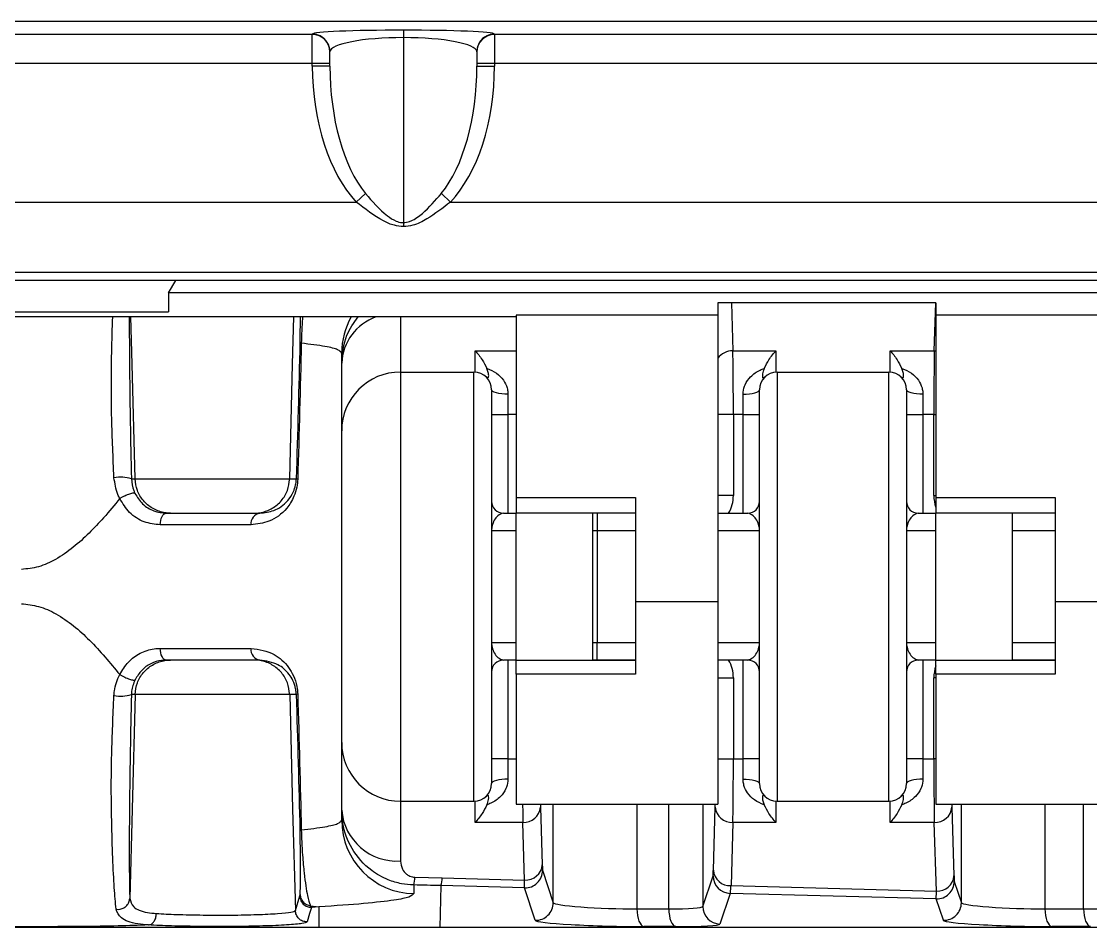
# Model space of a CAD drawing. Header units: millimetres. Extents: x 12 to 854, y 4 to 555.
# Drawn here: x 218.01 to 233.41, y 369.16 to 382.21 of the extents above; entities that cross this region are included whole.
import ezdxf

# ---------------------------------------------------------------- set-up
doc = ezdxf.new("R2010")
doc.units = ezdxf.units.MM

msp = doc.modelspace()

# ---------------------------------------------------------------- linework, layer by layer
at = {"color": 7, "linetype": 'Continuous', "lineweight": 25}
for p, q in [((245.525, 382.212), (156.625, 382.212)), ((202.387, 382.029), (222.199, 382.029)), ((222.199, 382.024), (222.199, 382.029)), ((222.199, 381.606), (222.199, 382.024)), ((223.511, 382.086), (223.511, 381.978)), ((224.823, 382.029), (245.228, 382.029)), ((224.823, 382.029), (224.824, 382.024)), ((224.824, 382.024), (224.824, 381.606)), ((223.511, 381.978), (223.511, 379.314)), ((222.453, 381.777), (222.453, 381.773)), ((222.453, 381.569), (222.453, 381.773)), ((224.57, 381.773), (224.569, 381.777)), ((224.57, 381.773), (224.57, 381.569)), ((222.199, 381.606), (202.387, 381.606)), ((222.453, 381.606), (222.199, 381.606)), ((222.199, 381.569), (222.199, 381.606)), ((222.453, 381.569), (222.199, 381.569)), ((224.824, 381.606), (224.57, 381.606)), ((224.57, 381.569), (224.824, 381.569)), ((245.228, 381.606), (224.824, 381.606)), ((224.824, 381.606), (224.824, 381.569)), ((222.965, 379.735), (222.833, 379.61)), ((224.058, 379.735), (224.189, 379.61)), ((201.752, 379.61), (222.833, 379.61)), ((224.189, 379.61), (245.228, 379.61)), ((223.511, 379.314), (223.511, 379.257)), ((245.228, 378.595), (156.921, 378.595)), ((241.573, 378.481), (160.576, 378.481)), ((220.125, 378.305), (220.235, 378.481)), ((241.502, 378.305), (220.125, 378.305)), ((220.125, 378.305), (220.125, 378.031)), ((182.025, 378.031), (220.125, 378.031)), ((231.182, 378.157), (228.041, 378.157)), ((228.041, 378.157), (228.041, 377.981)), ((231.182, 378.157), (231.182, 377.981)), ((225.137, 377.956), (177.012, 377.956)), ((228.041, 377.981), (225.137, 377.981)), ((225.137, 377.981), (225.137, 375.356)), ((228.041, 377.981), (228.041, 373.853)), ((234.086, 377.981), (231.182, 377.981)), ((231.182, 377.981), (231.182, 375.356)), ((222.622, 377.29), (222.622, 377.436)), ((224.544, 377.162), (224.544, 377.468)), ((228.258, 377.468), (228.879, 377.468)), ((228.879, 377.468), (228.879, 377.162)), ((230.522, 377.162), (230.522, 377.468)), ((230.522, 377.468), (231.16, 377.468)), ((222.622, 376.315), (222.622, 377.29)), ((223.469, 377.162), (223.469, 370.981)), ((223.469, 377.162), (224.527, 377.162)), ((224.527, 370.981), (224.527, 377.162)), ((228.896, 377.162), (228.896, 370.981)), ((228.896, 377.162), (230.505, 377.162)), ((230.505, 370.981), (230.505, 377.162)), ((224.781, 376.908), (224.781, 371.235)), ((225.018, 376.843), (225.018, 376.551)), ((228.405, 376.551), (228.405, 376.843)), ((228.642, 371.235), (228.642, 376.908)), ((230.759, 376.908), (230.759, 371.235)), ((230.996, 376.843), (230.996, 376.551)), ((224.781, 376.551), (225.018, 376.551)), ((225.018, 376.551), (225.018, 375.13)), ((228.265, 376.551), (228.265, 375.384)), ((228.405, 376.551), (228.265, 376.551)), ((228.405, 375.13), (228.405, 376.551)), ((228.405, 376.551), (228.642, 376.551)), ((230.759, 376.551), (230.996, 376.551)), ((230.996, 376.551), (230.996, 375.13)), ((231.153, 376.551), (230.996, 376.551)), ((231.153, 375.384), (231.153, 376.551)), ((222.622, 371.828), (222.622, 376.315)), ((219.593, 375.625), (219.646, 375.625)), ((219.646, 375.625), (221.873, 375.625)), ((221.873, 375.625), (221.969, 375.625)), ((225.137, 375.356), (226.856, 375.356)), ((225.137, 375.356), (225.137, 375.13)), ((226.856, 375.356), (226.856, 373.853)), ((231.182, 375.356), (232.901, 375.356)), ((231.182, 375.356), (231.182, 375.13)), ((232.901, 375.356), (232.901, 373.853)), ((220.095, 375.13), (221.443, 375.13)), ((224.951, 375.13), (225.137, 375.13)), ((226.237, 375.13), (225.137, 375.13)), ((225.137, 373.013), (225.137, 375.13)), ((226.856, 375.13), (226.237, 375.13)), ((226.237, 375.13), (226.237, 373.013)), ((226.305, 375.13), (226.305, 374.876)), ((228.041, 375.13), (228.473, 375.13)), ((230.928, 375.13), (231.182, 375.13)), ((232.901, 375.13), (231.182, 375.13)), ((232.283, 375.13), (231.182, 375.13)), ((231.182, 373.013), (231.182, 375.13)), ((231.182, 375.13), (231.182, 375.13)), ((232.283, 375.13), (232.283, 373.013)), ((232.901, 375.13), (232.283, 375.13)), ((221.316, 374.961), (220.009, 374.961)), ((226.305, 374.876), (226.305, 373.267)), ((228.041, 373.853), (226.856, 373.853)), ((226.856, 373.853), (226.856, 372.813)), ((228.041, 373.853), (228.041, 370.939)), ((234.086, 373.853), (232.901, 373.853)), ((232.901, 373.853), (232.901, 372.813)), ((226.305, 373.013), (226.305, 373.267)), ((220.009, 373.183), (221.316, 373.183)), ((221.443, 373.013), (220.095, 373.013)), ((225.137, 373.013), (224.951, 373.013)), ((225.018, 373.013), (225.018, 371.592)), ((225.137, 373.013), (226.237, 373.013)), ((225.137, 372.813), (225.137, 373.013)), ((226.305, 373.013), (226.237, 373.013)), ((226.237, 373.013), (226.237, 373.012)), ((226.237, 373.012), (226.856, 373.012)), ((226.856, 373.013), (226.305, 373.013)), ((228.473, 373.013), (228.041, 373.013)), ((228.405, 371.592), (228.405, 373.013)), ((231.182, 373.013), (230.928, 373.013)), ((230.996, 373.013), (230.996, 371.592)), ((231.182, 373.013), (232.283, 373.013)), ((231.182, 372.813), (231.182, 373.013)), ((232.901, 373.013), (232.283, 373.013)), ((232.283, 373.013), (232.283, 373.012)), ((232.283, 373.012), (232.901, 373.012)), ((226.856, 372.813), (225.137, 372.813)), ((225.137, 372.813), (225.137, 370.939)), ((232.901, 372.813), (231.182, 372.813)), ((231.182, 372.813), (231.182, 370.939)), ((228.265, 372.759), (228.265, 371.592)), ((231.153, 371.592), (231.153, 372.759)), ((219.646, 372.519), (219.593, 372.519)), ((221.873, 372.519), (219.646, 372.519)), ((221.969, 372.519), (221.873, 372.519)), ((222.622, 370.854), (222.622, 371.828)), ((225.018, 371.592), (224.781, 371.592)), ((225.018, 371.592), (225.018, 371.301)), ((228.265, 371.592), (228.405, 371.592)), ((228.642, 371.592), (228.405, 371.592)), ((228.405, 371.301), (228.405, 371.592)), ((230.996, 371.592), (230.759, 371.592)), ((230.996, 371.592), (230.996, 371.301)), ((230.996, 371.592), (231.153, 371.592)), ((223.469, 370.981), (224.527, 370.981)), ((223.469, 370.981), (223.469, 370.12)), ((224.544, 370.676), (224.544, 370.982)), ((225.137, 370.939), (228.041, 370.939)), ((228.879, 370.982), (228.879, 370.676)), ((228.896, 370.981), (230.505, 370.981)), ((230.522, 370.676), (230.522, 370.982)), ((231.182, 370.939), (234.086, 370.939)), ((222.622, 370.708), (222.622, 370.854)), ((225.487, 370.896), (225.512, 370.066)), ((227.977, 369.986), (228.004, 370.896)), ((231.414, 370.896), (231.443, 369.906)), ((225.233, 370.676), (224.544, 370.676)), ((225.258, 369.846), (225.233, 370.676)), ((228.258, 370.676), (228.231, 369.766)), ((228.879, 370.676), (228.258, 370.676)), ((231.16, 370.676), (230.522, 370.676)), ((231.189, 369.686), (231.16, 370.676)), ((223.676, 369.887), (224.071, 369.878)), ((224.071, 369.878), (225.258, 369.846)), ((225.517, 369.987), (225.671, 369.52)), ((227.824, 369.466), (227.972, 369.907)), ((223.66, 369.775), (223.66, 369.651)), ((224.05, 369.766), (224.036, 369.161)), ((225.256, 369.733), (224.05, 369.766)), ((225.411, 369.266), (225.256, 369.733)), ((228.231, 369.766), (231.189, 369.686)), ((231.448, 369.827), (231.55, 369.52)), ((219.569, 369.581), (219.569, 369.582)), ((221.955, 369.407), (222.019, 369.617)), ((222.019, 369.617), (222.023, 369.638)), ((228.22, 369.654), (228.072, 369.212)), ((231.188, 369.574), (228.22, 369.654)), ((231.29, 369.266), (231.188, 369.574)), ((222.172, 369.476), (222.292, 369.46)), ((222.292, 369.46), (222.187, 369.452)), ((222.292, 369.46), (222.291, 369.161)), ((226.875, 369.43), (227.335, 369.43)), ((232.754, 369.43), (233.31, 369.43)), ((222.291, 369.161), (217.378, 369.161)), ((241.313, 369.161), (224.036, 369.161)), ((227.436, 369.177), (226.976, 369.177)), ((233.412, 369.177), (232.855, 369.177))]:
    msp.add_line(p, q, dxfattribs=at)
at = {"color": 8, "linetype": 'Continuous', "lineweight": 25}
for p, q in [((228.237, 378.157), (228.258, 377.468)), ((231.16, 377.468), (231.18, 378.157)), ((223.469, 377.956), (223.469, 377.162)), ((224.544, 377.468), (225.137, 377.468)), ((231.16, 377.468), (231.182, 377.467)), ((225.137, 376.551), (225.018, 376.551)), ((228.265, 376.551), (228.041, 376.551)), ((231.153, 376.551), (231.182, 376.551)), ((228.265, 375.384), (228.041, 375.384)), ((231.153, 375.384), (231.182, 375.384)), ((225.137, 374.876), (224.781, 374.876)), ((226.305, 374.876), (226.237, 374.876)), ((226.856, 374.876), (226.305, 374.876)), ((228.642, 374.876), (228.041, 374.876)), ((231.182, 374.876), (230.759, 374.876)), ((232.901, 374.876), (232.283, 374.876)), ((224.781, 373.267), (225.137, 373.267)), ((226.237, 373.267), (226.305, 373.267)), ((226.305, 373.267), (226.856, 373.267)), ((228.041, 373.267), (228.642, 373.267)), ((230.759, 373.267), (231.182, 373.267)), ((232.283, 373.267), (232.901, 373.267)), ((226.779, 373.012), (226.768, 373.013)), ((232.658, 373.012), (232.647, 373.013)), ((228.041, 372.759), (228.265, 372.759)), ((231.182, 372.759), (231.153, 372.759)), ((225.018, 371.592), (225.137, 371.592)), ((228.041, 371.592), (228.265, 371.592)), ((231.182, 371.592), (231.153, 371.592)), ((225.671, 369.52), (225.671, 370.939)), ((226.875, 370.939), (226.875, 369.43)), ((227.335, 369.43), (227.335, 370.939)), ((227.824, 370.939), (227.824, 369.466)), ((231.55, 369.52), (231.55, 370.939)), ((232.754, 370.939), (232.754, 369.43)), ((233.31, 369.43), (233.31, 370.939))]:
    msp.add_line(p, q, dxfattribs=at)
at = {"color": 7, "linetype": 'Continuous', "lineweight": 25, "flags": 128}
for points in [[(219.646, 375.625), (219.603, 377.275), (219.585, 377.956)], [(221.873, 375.625), (221.916, 377.275), (221.934, 377.956)], [(225.018, 376.843), (224.972, 376.844), (224.928, 376.848), (224.887, 376.854), (224.851, 376.862), (224.821, 376.872), (224.799, 376.883), (224.786, 376.895), (224.781, 376.908)], [(228.405, 376.843), (228.451, 376.844), (228.496, 376.848), (228.537, 376.854), (228.573, 376.862), (228.602, 376.872), (228.624, 376.883), (228.637, 376.895), (228.642, 376.908)], [(230.996, 376.843), (230.949, 376.844), (230.905, 376.848), (230.864, 376.854), (230.828, 376.862), (230.799, 376.872), (230.777, 376.883), (230.763, 376.895), (230.759, 376.908)], [(220.009, 374.961), (220.011, 374.994), (220.016, 375.026), (220.024, 375.055), (220.034, 375.08), (220.047, 375.102), (220.062, 375.117), (220.078, 375.127), (220.095, 375.13)], [(220.095, 373.013), (220.078, 373.017), (220.062, 373.026), (220.047, 373.042), (220.034, 373.063), (220.024, 373.089), (220.016, 373.118), (220.011, 373.15), (220.009, 373.183)], [(219.646, 372.519), (219.603, 370.869), (219.569, 369.582)], [(221.873, 372.519), (221.916, 370.869), (221.955, 369.407)], [(225.018, 371.301), (224.972, 371.3), (224.928, 371.296), (224.887, 371.29), (224.851, 371.282), (224.821, 371.272), (224.799, 371.26), (224.786, 371.248), (224.781, 371.235)], [(228.405, 371.301), (228.451, 371.3), (228.496, 371.296), (228.537, 371.29), (228.573, 371.282), (228.602, 371.272), (228.624, 371.26), (228.637, 371.248), (228.642, 371.235)], [(230.996, 371.301), (230.949, 371.3), (230.905, 371.296), (230.864, 371.29), (230.828, 371.282), (230.799, 371.272), (230.777, 371.26), (230.763, 371.248), (230.759, 371.235)], [(222.188, 369.452), (222.182, 369.434), (222.16, 369.364), (222.123, 369.242)], [(226.875, 369.43), (226.877, 369.382), (226.883, 369.336), (226.892, 369.294), (226.904, 369.256), (226.92, 369.224), (226.937, 369.2), (226.956, 369.184), (226.976, 369.177)], [(227.335, 369.43), (227.337, 369.382), (227.343, 369.336), (227.352, 369.294), (227.364, 369.256), (227.38, 369.224), (227.397, 369.2), (227.416, 369.184), (227.436, 369.177)], [(232.754, 369.43), (232.756, 369.382), (232.762, 369.336), (232.771, 369.294), (232.783, 369.256), (232.799, 369.224), (232.816, 369.2), (232.835, 369.184), (232.855, 369.177)], [(233.31, 369.43), (233.312, 369.382), (233.318, 369.336), (233.327, 369.294), (233.34, 369.256), (233.355, 369.224), (233.372, 369.2), (233.392, 369.184), (233.412, 369.177)]]:
    msp.add_lwpolyline(points, dxfattribs=at)
at = {"color": 7, "linetype": 'Continuous', "lineweight": 25}
for centre, radius, start, end in [((222.199, 381.775), 0.254, 63.5843, 89.9808), ((222.2, 381.772), 0.252, 0.3502, 90.3459), ((224.822, 381.772), 0.252, 89.6541, 179.6498), ((224.824, 381.775), 0.254, 90.0192, 116.1077), ((222.04, 377.618), 0.0415, 243.2845, 269.8182), ((223.469, 376.315), 0.847, 90, 180), ((224.527, 376.908), 0.254, 0, 90), ((228.896, 376.908), 0.254, 90, 180), ((230.505, 376.908), 0.254, 0, 90), ((219.438, 375.138), 0.511, 72.3142, 100.8217), ((221.989, 375.669), 0.0485, 245.3163, 269.9064), ((224.951, 375.299), 0.169, 180, 270), ((228.473, 375.299), 0.169, 270, 0), ((230.928, 375.299), 0.169, 180, 270), ((221.468, 374.979), 0.153, 99.1519, 186.8797), ((221.468, 373.164), 0.153, 173.1203, 260.8481), ((224.951, 372.844), 0.169, 90, 180), ((228.473, 372.844), 0.169, 0, 90), ((230.928, 372.844), 0.169, 90, 180), ((219.438, 373.002), 0.508, 259.1037, 287.8156), ((221.989, 372.475), 0.0485, 90.0936, 114.6837), ((223.469, 371.828), 0.847, 180, 270), ((224.527, 371.235), 0.254, 270, 0), ((228.896, 371.235), 0.254, 180, 270), ((230.505, 371.235), 0.254, 270, 0), ((223.416, 370.915), 0.796, 184.4019, 273.8113), ((225.246, 370.917), 0.241, 266.7758, 355.0196), ((228.244, 370.917), 0.241, 184.9804, 273.2242), ((231.173, 370.917), 0.241, 266.7758, 355.0196), ((223.68, 370.708), 1.058, 180.0383, 268.9279), ((222.04, 370.525), 0.0415, 90.1818, 116.7155), ((225.272, 370.087), 0.241, 266.7758, 355.0196), ((223.213, 369.898), 0.464, 344.6525, 358.69), ((223.695, 369.889), 0.376, 340.8333, 358.2645), ((225.263, 369.987), 0.254, 268.6298, 359.9017), ((228.226, 369.908), 0.254, 180.0943, 268.577), ((228.217, 370.007), 0.241, 184.9804, 273.2242), ((231.203, 369.927), 0.241, 266.7758, 355.0196), ((231.194, 369.828), 0.254, 268.6298, 359.9017), ((225.417, 369.52), 0.254, 268.6298, 359.9017), ((228.078, 369.466), 0.254, 180.0943, 268.577), ((231.296, 369.52), 0.254, 268.6298, 359.9017)]:
    msp.add_arc(centre, radius, start, end, dxfattribs=at)
at = {"color": 8, "linetype": 'Continuous', "lineweight": 25}
for centre, radius, start, end in [((222.199, 381.775), 0.254, 0.4195, 63.5937), ((224.823, 381.775), 0.254, 116.0982, 179.5804), ((223.36, 377.259), 0.738, 109.3511, 177.6353), ((223.678, 377.436), 1.056, 150.4706, 179.9976), ((228.253, 377.204), 0.264, 89.0101, 143.6945)]:
    msp.add_arc(centre, radius, start, end, dxfattribs=at)
at = {"color": 7, "linetype": 'Continuous', "lineweight": 25}
for centre, major_axis, ratio, start_param, end_param in [((223.511, 382.028), (1.312, 0), 0.043704, 1.570796, 3.129755), ((223.511, 382.028), (1.312, 0), 0.043704, 0.011838, 1.570796), ((223.511, 381.775), (1.058, 0), 0.191884, 1.570796, 3.129755), ((223.511, 381.775), (1.058, 0), 0.191884, 0.011838, 1.570796), ((223.511, 381.569), (0, -2.287), 0.57371, 4.712389, 5.740354), ((223.511, 381.569), (0, 2.142), 0.494149, 1.570796, 2.598761), ((223.511, 381.569), (0, 2.142), 0.494149, 3.684424, 4.712389), ((223.511, 381.569), (0, 2.287), 0.57371, 3.684424, 4.712389), ((217.161, 190.335), (5.46, 208.547), 0.000457, 0.455926, 0.476791), ((217.331, 190.331), (5.291, 208.547), 0.000443, 0.455925, 0.476791), ((228.251, 376.551), (0, 1.058), 0.013266, 4.712389, 5.759587), ((231.167, 376.551), (0, 1.058), 0.013266, 0.523599, 1.570796), ((227.757, 375.384), (0.508, 0), 0.999848, 5.759587, 6.283185), ((227.757, 372.759), (-0.508, 0), 0.999848, 3.141593, 3.665191), ((217.161, 557.808), (-5.46, 208.547), 0.000457, 2.664801, 2.685667), ((217.331, 557.813), (-5.291, 208.547), 0.000443, 2.664802, 2.685668), ((228.251, 371.592), (0, 1.058), 0.013266, 3.665191, 4.712389), ((231.167, 371.592), (0, 1.058), 0.013266, 1.570796, 2.617994), ((225.517, 370.579), (0, 0.593), 0.017482, 2.616898, 3.088705), ((225.263, 370.579), (0.007, 0.847), 0.001704, 3.193977, 3.665785), ((227.971, 370.499), (0, 0.593), 0.017453, 3.19354, 3.665348), ((231.449, 370.419), (0, 0.593), 0.017482, 2.616898, 3.088705), ((228.225, 370.499), (0.007, 0.847), 0.026168, 3.193517, 3.665324), ((231.195, 370.419), (0.007, 0.847), 0.001704, 3.193977, 3.665785), ((226.517, 369.494), (0.847, -0.027), 0.068081, 3.16122, 5.150895), ((226.977, 369.494), (0.847, -0.027), 0.068081, 5.150895, 6.267906), ((232.396, 369.494), (0.847, -0.027), 0.068081, 3.16122, 5.150895), ((232.953, 369.494), (0.847, -0.027), 0.068081, 5.150895, 6.267906), ((226.511, 369.24), (1.101, -0.027), 0.052392, 3.16033, 5.150006), ((232.39, 369.24), (1.101, -0.027), 0.052392, 3.16033, 5.150006), ((226.971, 369.24), (1.101, -0.027), 0.052392, 5.150006, 6.267016)]:
    msp.add_ellipse(centre, major_axis=major_axis, ratio=ratio, start_param=start_param, end_param=end_param, dxfattribs=at)
at = {"color": 8, "linetype": 'Continuous', "lineweight": 25}
for centre, major_axis, ratio, start_param, end_param in [((231.661, 375.384), (0.508, 0), 0.999848, 3.141593, 3.483868), ((231.661, 372.759), (-0.508, 0), 0.999848, 5.94091, 6.283185), ((225.24, 371.592), (0, 1.058), 0.013266, 2.236166, 2.617994), ((225.494, 371.592), (0, 0.804), 0.017455, 2.518886, 2.617994), ((227.997, 371.592), (0, 0.804), 0.017455, 3.665191, 3.764299), ((231.421, 371.592), (0, 0.804), 0.017455, 2.518886, 2.617994)]:
    msp.add_ellipse(centre, major_axis=major_axis, ratio=ratio, start_param=start_param, end_param=end_param, dxfattribs=at)
at = {"color": 7, "linetype": 'Continuous', "lineweight": 25}
for points, knots in [([(222.965, 379.735), (223.063, 379.62), (223.194, 379.466), (223.384, 379.339), (223.468, 379.315), (223.504, 379.314), (223.511, 379.314)], [0, 0, 0, 0, 0.638342, 0.849511, 0.969987, 1, 1, 1, 1]), ([(223.511, 379.314), (223.541, 379.317), (223.579, 379.321), (223.675, 379.36), (223.841, 379.483), (223.971, 379.634), (224.058, 379.735)], [0, 0, 0, 0, 0.125085, 0.158297, 0.4378, 1, 1, 1, 1]), ([(223.511, 379.257), (223.467, 379.261), (223.367, 379.27), (223.129, 379.378), (222.959, 379.512), (222.833, 379.61)], [0, 0, 0, 0, 0.168032, 0.387067, 1, 1, 1, 1]), ([(224.189, 379.61), (224.079, 379.525), (223.911, 379.393), (223.677, 379.273), (223.557, 379.261), (223.511, 379.257)], [0, 0, 0, 0, 0.537256, 0.82345, 1, 1, 1, 1]), ([(222.622, 377.29), (222.634, 377.428), (222.655, 377.671), (222.798, 377.871), (222.86, 377.956)], [0, 0, 0, 0, 0.5717316, 1, 1, 1, 1]), ([(222.622, 377.436), (222.61, 377.452), (222.586, 377.485), (222.398, 377.532), (222.164, 377.562), (222.04, 377.577)], [0, 0, 0, 0, 0.316089, 0.639506, 1, 1, 1, 1]), ([(224.544, 377.468), (224.545, 377.467), (224.579, 377.431), (224.641, 377.356), (224.692, 377.257), (224.714, 377.214)], [0, 0, 0, 0, 0.008795, 0.56453, 1, 1, 1, 1]), ([(228.709, 377.214), (228.731, 377.257), (228.782, 377.356), (228.844, 377.431), (228.879, 377.467), (228.879, 377.468)], [0, 0, 0, 0, 0.43547, 0.991205, 1, 1, 1, 1]), ([(230.522, 377.468), (230.522, 377.467), (230.557, 377.431), (230.619, 377.356), (230.669, 377.257), (230.692, 377.214)], [0, 0, 0, 0, 0.0087955, 0.5645304, 1, 1, 1, 1]), ([(224.684, 377.108), (224.689, 377.104), (224.7, 377.095), (224.713, 377.085), (224.723, 377.079), (224.73, 377.077), (224.737, 377.082), (224.742, 377.105), (224.738, 377.15), (224.721, 377.194), (224.714, 377.214)], [0, 0, 0, 0, 0.0627549, 0.1261393, 0.1684077, 0.2106062, 0.2797781, 0.4239064, 0.7468766, 1, 1, 1, 1]), ([(224.714, 377.214), (224.715, 377.214), (224.765, 377.197), (224.855, 377.151), (224.954, 377.054), (224.999, 376.963), (225.016, 376.893), (225.017, 376.862), (225.018, 376.843)], [0, 0, 0, 0, 0.0034039, 0.2989632, 0.5819581, 0.8207766, 0.8884215, 1, 1, 1, 1]), ([(228.405, 376.843), (228.409, 376.883), (228.414, 376.93), (228.449, 377.016), (228.513, 377.106), (228.616, 377.179), (228.689, 377.206), (228.709, 377.214)], [0, 0, 0, 0, 0.2293793, 0.2714838, 0.5526295, 0.8793181, 1, 1, 1, 1]), ([(228.709, 377.214), (228.7, 377.187), (228.684, 377.14), (228.682, 377.097), (228.687, 377.08), (228.695, 377.077), (228.702, 377.08), (228.714, 377.088), (228.726, 377.098), (228.735, 377.105), (228.739, 377.108)], [0, 0, 0, 0, 0.345401, 0.609437, 0.741471, 0.792857, 0.844793, 0.889953, 0.952144, 1, 1, 1, 1]), ([(230.661, 377.108), (230.667, 377.104), (230.677, 377.095), (230.69, 377.085), (230.7, 377.079), (230.708, 377.077), (230.715, 377.082), (230.719, 377.105), (230.715, 377.15), (230.699, 377.194), (230.692, 377.214)], [0, 0, 0, 0, 0.062755, 0.126139, 0.168408, 0.210606, 0.279778, 0.423906, 0.746877, 1, 1, 1, 1]), ([(230.692, 377.214), (230.692, 377.214), (230.742, 377.197), (230.833, 377.151), (230.932, 377.054), (230.976, 376.963), (230.993, 376.893), (230.995, 376.862), (230.996, 376.843)], [0, 0, 0, 0, 0.003404, 0.298963, 0.581958, 0.820777, 0.888421, 1, 1, 1, 1]), ([(219.425, 375.34), (219.425, 375.34), (219.415, 375.359), (219.37, 375.454), (219.355, 375.558), (219.342, 375.64)], [0, 0, 0, 0, 0.000063, 0.212522, 1, 1, 1, 1]), ([(219.593, 375.625), (219.6, 375.567), (219.608, 375.494), (219.638, 375.428), (219.644, 375.414)], [0, 0, 0, 0, 0.790702, 1, 1, 1, 1]), ([(220.154, 375.13), (220.148, 375.13), (220.115, 375.13), (220.025, 375.141), (219.891, 375.192), (219.759, 375.304), (219.667, 375.454), (219.653, 375.568), (219.646, 375.625)], [0, 0, 0, 0, 0.02172, 0.126794, 0.345103, 0.563404, 0.781702, 1, 1, 1, 1]), ([(221.989, 375.62), (221.986, 375.581), (221.978, 375.49), (221.927, 375.337), (221.804, 375.149), (221.598, 374.995), (221.405, 374.972), (221.316, 374.961)], [0, 0, 0, 0, 0.08215, 0.189528, 0.374168, 0.71324, 1, 1, 1, 1]), ([(221.365, 375.13), (221.37, 375.13), (221.403, 375.13), (221.493, 375.141), (221.628, 375.192), (221.76, 375.304), (221.852, 375.454), (221.866, 375.568), (221.873, 375.625)], [0, 0, 0, 0, 0.018716, 0.126813, 0.345124, 0.56342, 0.78171, 1, 1, 1, 1]), ([(221.443, 375.13), (221.513, 375.138), (221.663, 375.156), (221.821, 375.268), (221.918, 375.408), (221.957, 375.518), (221.967, 375.588), (221.969, 375.618), (221.969, 375.625)], [0, 0, 0, 0, 0.298893, 0.64988, 0.832088, 0.930103, 0.984723, 1, 1, 1, 1]), ([(219.644, 375.414), (219.678, 375.361), (219.75, 375.248), (219.917, 375.149), (220.035, 375.136), (220.095, 375.13)], [0, 0, 0, 0, 0.306452, 0.649367, 1, 1, 1, 1]), ([(219.425, 375.34), (219.349, 375.247), (219.208, 375.076), (218.916, 374.767), (218.612, 374.508), (218.264, 374.346), (218.091, 374.328), (218.008, 374.319)], [0, 0, 0, 0, 0.202571, 0.372735, 0.714804, 0.862673, 1, 1, 1, 1]), ([(220.009, 374.961), (219.931, 374.969), (219.775, 374.987), (219.558, 375.123), (219.468, 375.269), (219.425, 375.34)], [0, 0, 0, 0, 0.338966, 0.681537, 1, 1, 1, 1]), ([(224.951, 375.13), (224.923, 375.12), (224.851, 375.095), (224.792, 374.981), (224.782, 374.903), (224.781, 374.879), (224.781, 374.877), (224.781, 374.876)], [0, 0, 0, 0, 0.298096, 0.796429, 0.975046, 0.996215, 1, 1, 1, 1]), ([(228.642, 374.876), (228.642, 374.877), (228.642, 374.879), (228.642, 374.903), (228.631, 374.981), (228.572, 375.095), (228.5, 375.12), (228.473, 375.13)], [0, 0, 0, 0, 0.003785, 0.024954, 0.203571, 0.701904, 1, 1, 1, 1]), ([(230.928, 375.13), (230.901, 375.12), (230.828, 375.095), (230.77, 374.981), (230.759, 374.903), (230.759, 374.879), (230.759, 374.877), (230.759, 374.876)], [0, 0, 0, 0, 0.298096, 0.796429, 0.975046, 0.996215, 1, 1, 1, 1]), ([(218.008, 373.825), (218.092, 373.816), (218.266, 373.797), (218.616, 373.636), (219.015, 373.3), (219.285, 372.974), (219.426, 372.805)], [0, 0, 0, 0, 0.1385954, 0.2872363, 0.6295287, 1, 1, 1, 1]), ([(224.781, 373.267), (224.781, 373.267), (224.781, 373.264), (224.782, 373.241), (224.792, 373.163), (224.851, 373.049), (224.923, 373.023), (224.951, 373.013)], [0, 0, 0, 0, 0.003785, 0.024954, 0.203571, 0.701904, 1, 1, 1, 1]), ([(228.473, 373.013), (228.5, 373.023), (228.572, 373.049), (228.631, 373.163), (228.642, 373.241), (228.642, 373.264), (228.642, 373.267), (228.642, 373.267)], [0, 0, 0, 0, 0.298096, 0.796429, 0.975046, 0.996215, 1, 1, 1, 1]), ([(230.759, 373.267), (230.759, 373.267), (230.759, 373.264), (230.759, 373.241), (230.77, 373.163), (230.828, 373.049), (230.901, 373.023), (230.928, 373.013)], [0, 0, 0, 0, 0.003785, 0.024954, 0.203571, 0.701904, 1, 1, 1, 1]), ([(219.426, 372.805), (219.464, 372.869), (219.54, 372.996), (219.719, 373.123), (219.881, 373.177), (219.98, 373.181), (220.009, 373.183)], [0, 0, 0, 0, 0.287012, 0.570468, 0.869607, 1, 1, 1, 1]), ([(221.316, 373.183), (221.432, 373.165), (221.638, 373.133), (221.829, 372.961), (221.93, 372.793), (221.978, 372.66), (221.986, 372.561), (221.989, 372.523)], [0, 0, 0, 0, 0.379323, 0.668482, 0.794201, 0.922187, 1, 1, 1, 1]), ([(220.095, 373.013), (220.072, 373.012), (219.997, 373.009), (219.873, 372.97), (219.735, 372.876), (219.675, 372.778), (219.645, 372.73)], [0, 0, 0, 0, 0.135779, 0.442501, 0.724249, 1, 1, 1, 1]), ([(219.646, 372.519), (219.653, 372.576), (219.667, 372.69), (219.759, 372.839), (219.891, 372.951), (220.025, 373.003), (220.115, 373.013), (220.148, 373.013), (220.154, 373.013)], [0, 0, 0, 0, 0.218298, 0.436596, 0.654897, 0.873206, 0.97828, 1, 1, 1, 1]), ([(221.873, 372.519), (221.866, 372.576), (221.852, 372.69), (221.76, 372.839), (221.628, 372.951), (221.493, 373.003), (221.403, 373.013), (221.37, 373.013), (221.365, 373.013)], [0, 0, 0, 0, 0.21829, 0.43658, 0.654876, 0.873187, 0.981284, 1, 1, 1, 1]), ([(221.969, 372.519), (221.967, 372.543), (221.965, 372.572), (221.951, 372.643), (221.922, 372.725), (221.841, 372.85), (221.693, 372.976), (221.534, 373), (221.443, 373.013)], [0, 0, 0, 0, 0.057053, 0.065986, 0.183263, 0.306873, 0.604228, 1, 1, 1, 1]), ([(219.342, 372.504), (219.344, 372.525), (219.353, 372.63), (219.388, 372.731), (219.426, 372.805), (219.426, 372.805)], [0, 0, 0, 0, 0.208261, 0.999937, 1, 1, 1, 1]), ([(219.645, 372.73), (219.624, 372.676), (219.597, 372.608), (219.594, 372.534), (219.593, 372.519)], [0, 0, 0, 0, 0.788823, 1, 1, 1, 1]), ([(219.372, 369.427), (219.363, 369.522), (219.346, 369.714), (219.323, 370.151), (219.305, 370.763), (219.298, 371.545), (219.329, 372.215), (219.342, 372.504)], [0, 0, 0, 0, 0.182846, 0.365677, 0.54835, 0.805393, 1, 1, 1, 1]), ([(219.593, 372.519), (219.587, 372.244), (219.573, 371.6), (219.564, 370.856), (219.561, 370.274), (219.563, 369.857), (219.567, 369.673), (219.569, 369.581)], [0, 0, 0, 0, 0.191512, 0.447836, 0.631621, 0.815593, 1, 1, 1, 1]), ([(225.018, 371.301), (225.014, 371.261), (225.01, 371.214), (224.974, 371.127), (224.91, 371.037), (224.807, 370.965), (224.734, 370.937), (224.714, 370.93)], [0, 0, 0, 0, 0.229379, 0.271484, 0.55263, 0.879318, 1, 1, 1, 1]), ([(228.709, 370.93), (228.708, 370.93), (228.659, 370.947), (228.568, 370.993), (228.469, 371.09), (228.424, 371.18), (228.408, 371.25), (228.406, 371.281), (228.405, 371.301)], [0, 0, 0, 0, 0.003404, 0.298963, 0.581958, 0.820777, 0.888421, 1, 1, 1, 1]), ([(230.996, 371.301), (230.992, 371.261), (230.987, 371.214), (230.951, 371.127), (230.888, 371.037), (230.785, 370.965), (230.711, 370.937), (230.692, 370.93)], [0, 0, 0, 0, 0.229379, 0.271484, 0.55263, 0.879318, 1, 1, 1, 1]), ([(224.714, 370.93), (224.692, 370.886), (224.641, 370.788), (224.579, 370.713), (224.545, 370.676), (224.544, 370.676)], [0, 0, 0, 0, 0.43547, 0.991205, 1, 1, 1, 1]), ([(224.714, 370.93), (224.723, 370.956), (224.74, 371.003), (224.741, 371.046), (224.736, 371.063), (224.729, 371.066), (224.721, 371.064), (224.71, 371.056), (224.697, 371.046), (224.688, 371.039), (224.684, 371.036)], [0, 0, 0, 0, 0.3454013, 0.6094369, 0.7414715, 0.7928571, 0.8447926, 0.8899534, 0.9521435, 1, 1, 1, 1]), ([(228.739, 371.036), (228.734, 371.04), (228.724, 371.048), (228.71, 371.059), (228.7, 371.064), (228.693, 371.066), (228.686, 371.062), (228.682, 371.039), (228.685, 370.994), (228.702, 370.949), (228.709, 370.93)], [0, 0, 0, 0, 0.062755, 0.126139, 0.168408, 0.210606, 0.279778, 0.423906, 0.746877, 1, 1, 1, 1]), ([(228.879, 370.676), (228.879, 370.676), (228.844, 370.713), (228.782, 370.788), (228.731, 370.886), (228.709, 370.93)], [0, 0, 0, 0, 0.008795, 0.56453, 1, 1, 1, 1]), ([(230.692, 370.93), (230.669, 370.886), (230.619, 370.788), (230.557, 370.713), (230.522, 370.676), (230.522, 370.676)], [0, 0, 0, 0, 0.43547, 0.991205, 1, 1, 1, 1]), ([(230.692, 370.93), (230.701, 370.956), (230.717, 371.003), (230.719, 371.046), (230.714, 371.063), (230.706, 371.066), (230.698, 371.064), (230.687, 371.056), (230.675, 371.046), (230.665, 371.039), (230.661, 371.036)], [0, 0, 0, 0, 0.3454013, 0.6094369, 0.7414715, 0.7928571, 0.8447926, 0.8899534, 0.9521435, 1, 1, 1, 1]), ([(223.66, 369.775), (223.601, 369.779), (223.475, 369.788), (223.266, 369.852), (223, 370.001), (222.755, 370.28), (222.636, 370.598), (222.626, 370.79), (222.622, 370.854)], [0, 0, 0, 0, 0.103747, 0.222333, 0.385215, 0.643814, 0.880949, 1, 1, 1, 1]), ([(222.04, 370.567), (222.164, 370.582), (222.396, 370.611), (222.585, 370.658), (222.61, 370.691), (222.622, 370.708)], [0, 0, 0, 0, 0.360494, 0.676581, 1, 1, 1, 1]), ([(222.023, 369.638), (222.025, 369.673), (222.029, 369.748), (222.031, 369.968), (222.029, 370.216), (222.026, 370.405), (222.023, 370.514), (222.022, 370.562)], [0, 0, 0, 0, 0.293779, 0.637556, 0.813081, 0.917344, 1, 1, 1, 1]), ([(222.04, 370.567), (222.042, 370.509), (222.046, 370.382), (222.06, 370.161), (222.087, 369.865), (222.126, 369.621), (222.157, 369.509), (222.17, 369.48), (222.172, 369.476)], [0, 0, 0, 0, 0.089522, 0.19925, 0.376459, 0.713083, 0.966585, 1, 1, 1, 1]), ([(223.469, 370.12), (223.474, 370.08), (223.482, 370.015), (223.538, 369.941), (223.593, 369.906), (223.637, 369.89), (223.664, 369.888), (223.676, 369.887)], [0, 0, 0, 0, 0.4407424, 0.7133758, 0.8506423, 0.9341735, 1, 1, 1, 1]), ([(224.05, 369.766), (224.05, 369.766), (223.92, 369.769), (223.79, 369.772), (223.66, 369.775)], [0, 0, 0, 0, 0.000051, 1, 1, 1, 1]), ([(219.372, 369.427), (219.376, 369.426), (219.396, 369.423), (219.435, 369.425), (219.487, 369.444), (219.531, 369.479), (219.562, 369.527), (219.567, 369.563), (219.569, 369.581)], [0, 0, 0, 0, 0.043671, 0.208959, 0.406724, 0.604484, 0.802242, 1, 1, 1, 1]), ([(219.569, 369.582), (219.58, 369.539), (219.602, 369.45), (219.765, 369.381), (219.909, 369.368), (219.953, 369.364)], [0, 0, 0, 0, 0.396447, 0.812771, 1, 1, 1, 1]), ([(223.66, 369.651), (223.646, 369.634), (223.618, 369.601), (223.382, 369.553), (222.965, 369.506), (222.538, 369.475), (222.292, 369.46), (222.292, 369.46)], [0, 0, 0, 0, 0.225304, 0.450604, 0.720795, 0.999995, 1, 1, 1, 1]), ([(219.838, 369.199), (219.786, 369.203), (219.616, 369.217), (219.422, 369.289), (219.388, 369.382), (219.372, 369.427)], [0, 0, 0, 0, 0.189224, 0.607818, 1, 1, 1, 1]), ([(219.953, 369.364), (220.046, 369.359), (220.246, 369.349), (220.627, 369.341), (221.033, 369.34), (221.412, 369.348), (221.714, 369.363), (221.918, 369.383), (221.942, 369.399), (221.955, 369.407)], [0, 0, 0, 0, 0.126714, 0.271961, 0.417261, 0.562728, 0.708401, 0.854198, 1, 1, 1, 1]), ([(222.123, 369.242), (222.101, 369.245), (222.058, 369.25), (222.003, 369.288), (221.964, 369.342), (221.958, 369.385), (221.955, 369.407)], [0, 0, 0, 0, 0.249985, 0.49998, 0.749984, 1, 1, 1, 1]), ([(222.172, 369.476), (222.172, 369.476), (222.177, 369.464), (222.182, 369.457), (222.188, 369.452), (222.188, 369.452)], [0, 0, 0, 0, 0.000081, 0.999919, 1, 1, 1, 1]), ([(222.123, 369.242), (222.109, 369.234), (222.08, 369.219), (221.848, 369.198), (221.503, 369.183), (221.071, 369.176), (220.607, 369.176), (220.172, 369.184), (219.945, 369.194), (219.838, 369.199)], [0, 0, 0, 0, 0.144761, 0.29072, 0.436568, 0.582219, 0.727707, 0.873136, 1, 1, 1, 1]), ([(219.838, 369.199), (219.696, 369.194), (219.399, 369.184), (218.882, 369.176), (218.175, 369.173), (217.653, 369.174), (217.318, 369.175)], [0, 0, 0, 0, 0.196372, 0.409624, 0.620611, 1, 1, 1, 1]), ([(224.036, 369.161), (223.755, 369.161), (223.194, 369.161), (222.592, 369.161), (222.291, 369.161)], [0, 0, 0, 0, 0.499979, 1, 1, 1, 1])]:
    msp.add_open_spline(points, degree=3, knots=knots, dxfattribs=at)
at = {"color": 8, "linetype": 'Continuous', "lineweight": 25}
for points, knots in [([(219.342, 375.64), (219.329, 375.929), (219.299, 376.6), (219.305, 377.382), (219.318, 377.791), (219.323, 377.956)], [0, 0, 0, 0, 0.311526, 0.720934, 1, 1, 1, 1]), ([(219.562, 377.956), (219.562, 377.923), (219.562, 377.757), (219.565, 377.282), (219.573, 376.547), (219.587, 375.902), (219.593, 375.625)], [0, 0, 0, 0, 0.067592, 0.337785, 0.715977, 1, 1, 1, 1]), ([(222.022, 377.581), (222.023, 377.633), (222.026, 377.739), (222.028, 377.87), (222.028, 377.932), (222.029, 377.956)], [0, 0, 0, 0, 0.363035, 0.745343, 1, 1, 1, 1]), ([(222.06, 377.956), (222.059, 377.948), (222.054, 377.892), (222.046, 377.761), (222.042, 377.638), (222.04, 377.577)], [0, 0, 0, 0, 0.084548, 0.547574, 1, 1, 1, 1])]:
    msp.add_open_spline(points, degree=3, knots=knots, dxfattribs=at)
at = {"color": 7, "linetype": 'Continuous', "lineweight": 25}
for points in [[(219.644, 375.414), (219.642, 375.416), (219.638, 375.42), (219.621, 375.419), (219.597, 375.414), (219.567, 375.405), (219.533, 375.392), (219.496, 375.377), (219.459, 375.359), (219.437, 375.346), (219.425, 375.34)], [(219.426, 372.805), (219.437, 372.798), (219.46, 372.786), (219.497, 372.768), (219.533, 372.752), (219.567, 372.739), (219.597, 372.73), (219.621, 372.725), (219.638, 372.725), (219.642, 372.728), (219.645, 372.73)], [(222.019, 369.617), (222.022, 369.595), (222.028, 369.552), (222.067, 369.498), (222.122, 369.46), (222.166, 369.455), (222.188, 369.452)], [(222.023, 369.638), (222.025, 369.619), (222.031, 369.579), (222.064, 369.528), (222.113, 369.49), (222.152, 369.481), (222.172, 369.476)], [(219.838, 369.199), (219.853, 369.202), (219.882, 369.208), (219.919, 369.246), (219.946, 369.3), (219.951, 369.342), (219.953, 369.364)]]:
    msp.add_open_spline(points, degree=3, dxfattribs=at)

doc.saveas('drawing.dxf')
